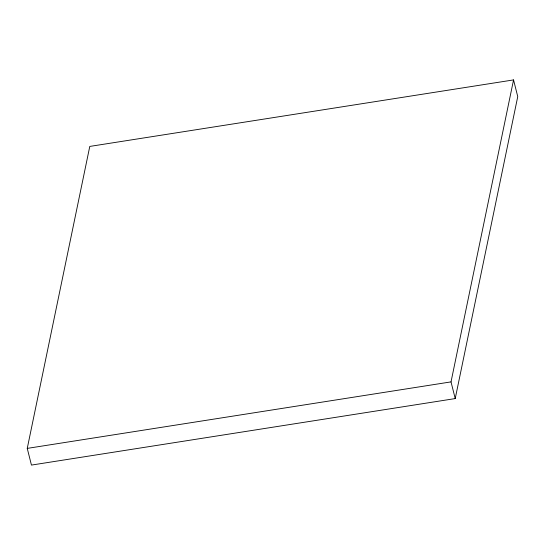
<?xml version="1.0" encoding="UTF-8"?>
<svg xmlns="http://www.w3.org/2000/svg" width="545" height="545" viewBox="0 0 545 545"><rect width="100%" height="100%" fill="white"/><g stroke="black" fill="none" stroke-linecap="round" stroke-linejoin="round"><path stroke-width="0.82" d="M27.25 448.392L89.782 146.421L513.553 79.917L517.75 96.608L455.218 398.579L31.447 465.083L27.25 448.392L451.022 381.888L513.553 79.917M451.022 381.888L455.218 398.579"/></g></svg>
